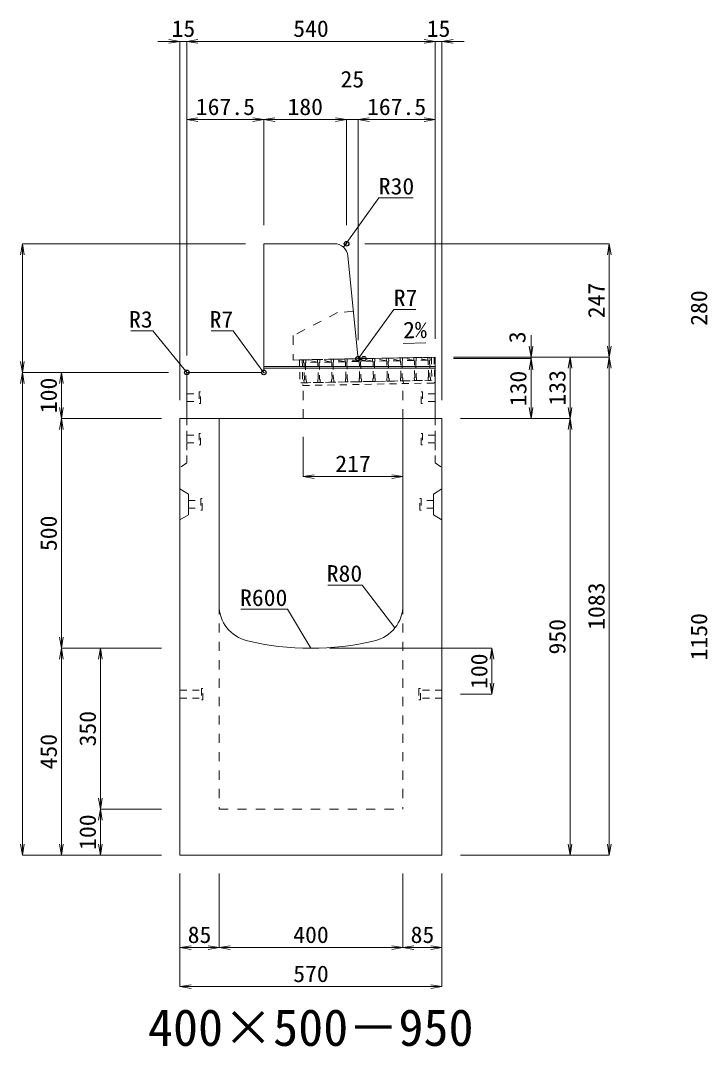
# Model space of a CAD drawing. Units: millimetres at full size; some dimension numbers follow another scale. Extents: x -18734 to 51600, y -18820 to 17820.
# Drawn here: x 31918 to 33413, y 8234 to 10466 of the extents above; entities that cross this region are included whole.
import ezdxf
from ezdxf.enums import TextEntityAlignment as Align

# ---------------------------------------------------------------- set-up
doc = ezdxf.new("R2010")
doc.units = ezdxf.units.MM
doc.header["$LTSCALE"] = 20
doc.header["$PDMODE"] = 32
doc.header["$PDSIZE"] = 10
doc.linetypes.add('USER1', pattern=[2, 1, -1])
doc.linetypes.add('USER2', pattern=[1.35, 0.75, -0.6])
for name, color, linetype, lineweight in [('インサート', 3, 'USER2', 9), ('グレーチング', 7, 'USER2', 5), ('受枠', 3, 'USER2', 9), ('寸法線', 7, 'Continuous', 13), ('引出線', 4, 'Continuous', 13), ('本体', 2, 'Continuous', 13), ('目地', 132, 'Continuous', 5)]:
    doc.layers.add(name, color=color, linetype=linetype, lineweight=lineweight)
doc.layers.add('作業エリア', color=11, linetype='Continuous')
doc.layers.add('文字', color=7, linetype='Continuous')
doc.styles.add('ＭＳ 明朝', font='')
doc.styles.get('ＭＳ 明朝').set_extended_font_data('MS Mincho')

# ---------------------------------------------------------------- blocks, each defined once
blk = doc.blocks.new('open_arrow')
at = {"color": 0, "linetype": 'Continuous', "lineweight": -2}
blk.add_lwpolyline([(7.5, 1.25), (0, 0), (7.5, -1.25)], dxfattribs=at)

msp = doc.modelspace()

# ---------------------------------------------------------------- linework, layer by layer
at = {"layer": 'インサート'}
for p, q in [((32280, 9653.5), (32307, 9653.5)), ((32280, 9653.5), (32280, 9636.5)), ((32310, 9657.5), (32307, 9657.5)), ((32307, 9657.5), (32307, 9632.5)), ((32310, 9632.5), (32310, 9657.5)), ((32790, 9657.5), (32793, 9657.5)), ((32790, 9632.5), (32790, 9657.5)), ((32793, 9657.5), (32793, 9632.5)), ((32820, 9653.5), (32793, 9653.5)), ((32820, 9653.5), (32820, 9636.5)), ((32280, 9636.5), (32307, 9636.5)), ((32307, 9632.5), (32310, 9632.5)), ((32793, 9632.5), (32790, 9632.5)), ((32820, 9636.5), (32793, 9636.5)), ((32280, 9563.5), (32307, 9563.5)), ((32280, 9563.5), (32280, 9546.5)), ((32310, 9567.5), (32307, 9567.5)), ((32307, 9567.5), (32307, 9542.5)), ((32310, 9542.5), (32310, 9567.5)), ((32790, 9567.5), (32793, 9567.5)), ((32790, 9542.5), (32790, 9567.5)), ((32793, 9567.5), (32793, 9542.5)), ((32820, 9563.5), (32793, 9563.5)), ((32820, 9563.5), (32820, 9546.5)), ((32280, 9546.5), (32307, 9546.5)), ((32307, 9542.5), (32310, 9542.5)), ((32793, 9542.5), (32790, 9542.5)), ((32820, 9546.5), (32793, 9546.5)), ((32283.2, 9421.5), (32310.2, 9421.5)), ((32283.2, 9421.5), (32283.2, 9404.5)), ((32313.2, 9425.5), (32310.2, 9425.5)), ((32310.2, 9425.5), (32310.2, 9400.5)), ((32313.2, 9400.5), (32313.2, 9425.5)), ((32786.8, 9425.5), (32789.8, 9425.5)), ((32786.8, 9400.5), (32786.8, 9425.5)), ((32789.8, 9425.5), (32789.8, 9400.5)), ((32816.8, 9421.5), (32789.8, 9421.5)), ((32816.8, 9421.5), (32816.8, 9404.5)), ((32283.2, 9404.5), (32310.2, 9404.5)), ((32310.2, 9400.5), (32313.2, 9400.5)), ((32789.8, 9400.5), (32786.8, 9400.5)), ((32816.8, 9404.5), (32789.8, 9404.5)), ((32265, 9008.5), (32312, 9008.5)), ((32265, 9008.5), (32265, 8991.5)), ((32315, 9012.5), (32312, 9012.5)), ((32312, 9012.5), (32312, 8987.5)), ((32315, 8987.5), (32315, 9012.5)), ((32788, 9012.5), (32785, 9012.5)), ((32785, 9012.5), (32785, 8987.5)), ((32788, 8987.5), (32788, 9012.5)), ((32835, 9008.5), (32788, 9008.5)), ((32835, 8991.5), (32835, 9008.5)), ((32265, 8991.5), (32312, 8991.5)), ((32312, 8987.5), (32315, 8987.5)), ((32785, 8987.5), (32788, 8987.5)), ((32835, 8991.5), (32788, 8991.5))]:
    msp.add_line(p, q, dxfattribs=at)
at = {"layer": 'グレーチング'}
for p, q in [((32533.97, 9727.46), (32808.92, 9732.79)), ((32744.05, 9725.53), (32718.93, 9731.04)), ((32774.04, 9726.11), (32748.93, 9731.62)), ((32804.04, 9726.69), (32778.92, 9732.2)), ((32564.08, 9722.05), (32538.97, 9727.56)), ((32564.08, 9722.05), (32539.08, 9721.56)), ((32594.07, 9722.63), (32568.96, 9728.14)), ((32594.07, 9722.63), (32569.08, 9722.14)), ((32624.07, 9723.21), (32598.96, 9728.72)), ((32624.07, 9723.21), (32599.07, 9722.72)), ((32654.06, 9723.79), (32628.95, 9729.3)), ((32654.06, 9723.79), (32629.07, 9723.3)), ((32684.06, 9724.37), (32658.95, 9729.88)), ((32684.06, 9724.37), (32659.06, 9723.88)), ((32714.05, 9724.95), (32688.94, 9730.46)), ((32714.05, 9724.95), (32689.06, 9724.46)), ((32744.05, 9725.53), (32719.05, 9725.05)), ((32774.04, 9726.11), (32749.05, 9725.63)), ((32804.04, 9726.69), (32779.04, 9726.21)), ((32534.94, 9677.47), (32809.89, 9682.79))]:
    msp.add_line(p, q, dxfattribs=at)
for points in [[(32715.77, 9687.97), (32715.07, 9723.97), (32714.05, 9724.95), (32713.94, 9730.95), (32718.93, 9731.04), (32719.05, 9725.05), (32718.07, 9724.03), (32718.77, 9688.03), (32719.79, 9687.05), (32719.9, 9681.05), (32714.9, 9680.96), (32714.79, 9686.96)], [(32749.05, 9725.63), (32748.06, 9724.61), (32748.76, 9688.61), (32749.78, 9687.63), (32749.9, 9681.63), (32744.9, 9681.54), (32744.78, 9687.54), (32745.76, 9688.56), (32745.07, 9724.55), (32744.05, 9725.53), (32743.93, 9731.53), (32748.93, 9731.62)], [(32779.04, 9726.21), (32778.06, 9725.19), (32778.76, 9689.19), (32779.78, 9688.21), (32779.89, 9682.21), (32774.89, 9682.12), (32774.78, 9688.12), (32775.76, 9689.14), (32775.06, 9725.13), (32774.04, 9726.11), (32773.92, 9732.11), (32778.92, 9732.2)], [(32804.89, 9682.7), (32804.77, 9688.7), (32805.75, 9689.72), (32805.05, 9725.71), (32804.04, 9726.69), (32803.92, 9732.69), (32808.92, 9732.79), (32809.03, 9726.79), (32808.05, 9725.77), (32808.75, 9689.77), (32809.77, 9688.79), (32809.89, 9682.79)], [(32533.97, 9727.46), (32538.97, 9727.56), (32539.08, 9721.56), (32538.1, 9720.54), (32538.8, 9684.55), (32539.82, 9683.57), (32539.94, 9677.57), (32534.94, 9677.47), (32534.82, 9683.47), (32535.8, 9684.49), (32535.1, 9720.48), (32534.09, 9721.47)], [(32568.8, 9685.13), (32569.81, 9684.15), (32569.93, 9678.15), (32564.93, 9678.05), (32564.82, 9684.05), (32565.8, 9685.07), (32565.1, 9721.07), (32564.08, 9722.05), (32563.96, 9728.04), (32568.96, 9728.14), (32569.08, 9722.14), (32568.1, 9721.12)], [(32598.79, 9685.71), (32599.81, 9684.73), (32599.92, 9678.73), (32594.93, 9678.63), (32594.81, 9684.63), (32595.79, 9685.65), (32595.09, 9721.65), (32594.07, 9722.63), (32593.96, 9728.62), (32598.96, 9728.72), (32599.07, 9722.72), (32598.09, 9721.7)], [(32628.78, 9686.29), (32629.8, 9685.31), (32629.92, 9679.31), (32624.92, 9679.21), (32624.8, 9685.21), (32625.78, 9686.23), (32625.09, 9722.23), (32624.07, 9723.21), (32623.95, 9729.21), (32628.95, 9729.3), (32629.07, 9723.3), (32628.09, 9722.28)], [(32658.78, 9686.87), (32659.8, 9685.89), (32659.91, 9679.89), (32654.91, 9679.8), (32654.8, 9685.79), (32655.78, 9686.81), (32655.08, 9722.81), (32654.06, 9723.79), (32653.95, 9729.79), (32658.95, 9729.88), (32659.06, 9723.88), (32658.08, 9722.86)], [(32685.77, 9687.39), (32685.08, 9723.39), (32684.06, 9724.37), (32683.94, 9730.37), (32688.94, 9730.46), (32689.06, 9724.46), (32688.08, 9723.45), (32688.77, 9687.45), (32689.79, 9686.47), (32689.91, 9680.47), (32684.91, 9680.38), (32684.79, 9686.37)]]:
    msp.add_lwpolyline(points, close=True, dxfattribs=at)
at = {"layer": '作業エリア'}
for p in [(32627.5, 9980), (32652.5, 9730), (32665, 9730), (32280, 9700), (32447.5, 9700)]:
    msp.add_point(p, dxfattribs=at)
at = {"layer": '受枠'}
for p, q in [((32524.97, 9727.29), (32817.92, 9732.96)), ((32811.92, 9732.84), (32812.89, 9682.85)), ((32817.92, 9732.96), (32819, 9676.97)), ((32524.97, 9727.29), (32525.94, 9677.3)), ((32530.97, 9727.41), (32532.05, 9671.42)), ((32812.89, 9682.85), (32525.94, 9677.3)), ((32532.05, 9671.42), (32819, 9676.97))]:
    msp.add_line(p, q, dxfattribs=at)
at = {"layer": '受枠', "linetype": 'Continuous'}
msp.add_line((32750.9, 9681.65), (32751.01, 9675.65), dxfattribs=at)
at = {"layer": '寸法線'}
for p, q in [((32328, 10419.95), (32217, 10419.95)), ((32265, 9640), (32265, 10419.95)), ((32280, 10419.95), (32820, 10419.95)), ((32280, 9737), (32280, 10419.95)), ((32280, 9737), (32280, 10419.95)), ((32772, 10419.95), (32883, 10419.95)), ((32820, 9773), (32820, 10419.95)), ((32820, 9773), (32820, 10419.95)), ((32835, 9640), (32835, 10419.95)), ((32280, 10249.95), (32447.5, 10249.95)), ((32280, 9737), (32280, 10249.95)), ((32447.5, 10020), (32447.5, 10249.95)), ((32447.5, 10249.95), (32627.5, 10249.95)), ((32447.5, 10020), (32447.5, 10249.95)), ((32579.5, 10249.95), (32700.5, 10249.95)), ((32627.5, 10020), (32627.5, 10249.95)), ((32627.5, 10020), (32627.5, 10249.95)), ((32652.5, 9770), (32652.5, 10249.95)), ((32652.5, 10249.95), (32820, 10249.95)), ((32652.5, 9770), (32652.5, 10249.95)), ((32820, 9773), (32820, 10249.95)), ((31922.06, 9980), (31922.06, 9700)), ((32407.5, 9980), (31922.06, 9980)), ((32667.5, 9980), (33198.78, 9980)), ((33198.78, 9980), (33198.78, 9733)), ((33028.78, 9781), (33028.78, 9682)), ((32860, 9733), (33028.78, 9733)), ((32860, 9733), (33113.78, 9733)), ((32860, 9733), (33198.78, 9733)), ((32860, 9733), (33198.78, 9733)), ((33113.78, 9733), (33113.78, 9600)), ((33198.78, 9733), (33198.78, 8650)), ((32860, 9730), (33028.78, 9730)), ((32860, 9730), (33028.78, 9730)), ((33028.78, 9730), (33028.78, 9600)), ((32240, 9700), (31922.06, 9700)), ((31922.06, 8650), (31922.06, 9700)), ((32240, 9700), (31922.06, 9700)), ((32007.06, 9600), (32007.06, 9700)), ((32240, 9700), (32007.06, 9700)), ((32007.06, 9600), (32007.06, 9100)), ((32225, 9600), (32007.06, 9600)), ((32225, 9600), (32007.06, 9600)), ((32875, 9600), (33028.78, 9600)), ((32875, 9600), (33113.78, 9600)), ((32875, 9600), (33113.78, 9600)), ((33113.78, 9600), (33113.78, 8650)), ((32533, 9560), (32533, 9473.33)), ((32533, 9473.33), (32750, 9473.33)), ((32225, 9100), (32007.06, 9100)), ((32007.06, 8650), (32007.06, 9100)), ((32225, 9100), (32007.06, 9100)), ((32092.06, 9100), (32092.06, 8750)), ((32225, 9100), (32092.06, 9100)), ((32590, 9100), (32943.78, 9100)), ((32943.78, 9100), (32943.78, 9000)), ((32875, 9000), (32943.78, 9000)), ((32225, 8750), (32092.06, 8750)), ((32092.06, 8750), (32092.06, 8650)), ((32225, 8750), (32092.06, 8750)), ((32225, 8650), (31922.06, 8650)), ((32225, 8650), (32007.06, 8650)), ((32225, 8650), (32092.06, 8650)), ((32875, 8650), (33113.78, 8650)), ((32875, 8650), (33198.78, 8650)), ((32265, 8610), (32265, 8448.84)), ((32265, 8610), (32265, 8363.84)), ((32350, 8610), (32350, 8448.84)), ((32350, 8610), (32350, 8448.84)), ((32750, 8610), (32750, 8448.84)), ((32750, 8610), (32750, 8448.84)), ((32835, 8610), (32835, 8448.84)), ((32835, 8610), (32835, 8363.84)), ((32265, 8448.84), (32350, 8448.84)), ((32350, 8448.84), (32750, 8448.84)), ((32750, 8448.84), (32835, 8448.84)), ((32265, 8363.84), (32835, 8363.84))]:
    msp.add_line(p, q, dxfattribs=at)
at = {"layer": '引出線'}
for points in [[(32620.48, 9972.24), (32697.4, 10079.93), (32772.08, 10079.93)], [(32654.14, 9731.81), (32730, 9837.02), (32777.93, 9837.02)], [(32280.88, 9699.12), (32205.62, 9790.3), (32157.89, 9790.3)], [(32445.45, 9702.05), (32380.97, 9790.3), (32333.04, 9790.3)], [(32751.14, 9763.26), (32799.85, 9764.23), (32751.11, 9763.26)], [(32732.76, 9144.42), (32661.5, 9237.53), (32586.83, 9237.53)], [(32550, 9100), (32498.63, 9184.75), (32397.63, 9184.75)]]:
    msp.add_lwpolyline(points, dxfattribs=at)
at = {"layer": '本体'}
for p, q in [((32447.5, 9980), (32447.5, 9707)), ((32600.35, 9980), (32447.5, 9980)), ((32651.87, 9736.3), (32630.2, 9952.99)), ((32665, 9730), (32820, 9733)), ((32820, 9600), (32820, 9733)), ((32665, 9730), (32658.83, 9730)), ((32280, 9697), (32280, 9600)), ((32440.5, 9700), (32283, 9700)), ((32265, 9600), (32265, 8650)), ((32350, 9600), (32265, 9600)), ((32820, 9600), (32280, 9600)), ((32350, 9600), (32350, 9194.04)), ((32750, 9194.04), (32750, 9600)), ((32835, 9600), (32750, 9600)), ((32835, 8650), (32835, 9600)), ((32265, 8650), (32835, 8650))]:
    msp.add_line(p, q, dxfattribs=at)
at = {"layer": '本体', "linetype": 'USER1'}
for p, q in [((32608, 9830), (32511, 9780)), ((32642.2, 9833), (32608, 9830)), ((32511, 9780), (32511, 9727.02)), ((32511, 9727.02), (32665, 9730)), ((32533, 9600), (32533, 9677.44)), ((32750, 9600), (32750, 9681.64))]:
    msp.add_line(p, q, dxfattribs=at)
at = {"layer": '本体', "linetype": 'USER2', "lineweight": 9}
for p, q in [((32280, 9600), (32280, 9503)), ((32820, 9600), (32820, 9503)), ((32280, 9503), (32265, 9493.5)), ((32820, 9503), (32835, 9493.5))]:
    msp.add_line(p, q, dxfattribs=at)
at = {"layer": '本体', "lineweight": 9}
for p, q in [((32265, 9447), (32283.2, 9435.5)), ((32835, 9447), (32816.8, 9435.5)), ((32283.2, 9435.5), (32283.2, 9390.5)), ((32816.8, 9435.5), (32816.8, 9390.5)), ((32265, 9379), (32283.2, 9390.5)), ((32835, 9379), (32816.8, 9390.5))]:
    msp.add_line(p, q, dxfattribs=at)
at = {"layer": '本体', "linetype": 'USER1', "lineweight": 15}
for p, q in [((32350, 9194.04), (32350, 8750)), ((32750, 9194.04), (32750, 8750)), ((32350, 8750), (32750, 8750))]:
    msp.add_line(p, q, dxfattribs=at)
at = {"layer": '本体'}
for centre, radius, start, end in [((32600.35, 9950), 30, 5.71059, 90), ((32658.83, 9737), 7, 185.71059, 270), ((32283, 9697), 3, 90, 180), ((32440.5, 9707), 7, 270, 0), ((32430, 9194.04), 80, 180, 256.65764), ((32670, 9194.04), 80, 283.34236, 0), ((32550, 9700), 600, 256.65764, 283.34236)]:
    msp.add_arc(centre, radius, start, end, dxfattribs=at)
at = {"layer": '目地'}
for p, q in [((32820, 9713), (32447.5, 9713)), ((32820, 9709), (32447.5, 9709))]:
    msp.add_line(p, q, dxfattribs=at)

# ---------------------------------------------------------------- block references
at = {"layer": '寸法線', "xscale": 3.2, "yscale": 3.2}
for p, rotation in [((32265, 10419.95), 180), ((32820, 10419.95), 180), ((32820, 10419.95), 180), ((32447.5, 10249.95), 180), ((32627.5, 10249.95), 180), ((32627.5, 10249.95), 180), ((32820, 10249.95), 180), ((31922.06, 9980), 270), ((33198.78, 9980), 270), ((33028.78, 9733), 90), ((33198.78, 9733), 90), ((33113.78, 9733), 270), ((33198.78, 9733), 270), ((31922.06, 9700), 90), ((33028.78, 9730), 270), ((33028.78, 9730), 270), ((31922.06, 9700), 270), ((32007.06, 9700), 270), ((32007.06, 9600), 90), ((33028.78, 9600), 90), ((33113.78, 9600), 90), ((32007.06, 9600), 270), ((33113.78, 9600), 270), ((32750, 9473.33), 180), ((32007.06, 9100), 90), ((32007.06, 9100), 270), ((32092.06, 9100), 270), ((32943.78, 9100), 270), ((32943.78, 9000), 90), ((32092.06, 8750), 90), ((32092.06, 8750), 270), ((31922.06, 8650), 90), ((32007.06, 8650), 90), ((32092.06, 8650), 90), ((33113.78, 8650), 90), ((33198.78, 8650), 90), ((32350, 8448.84), 180), ((32750, 8448.84), 180), ((32835, 8448.84), 180), ((32835, 8363.84), 180)]:
    msp.add_blockref('open_arrow', p, dxfattribs=dict(at, rotation=rotation))
for p in [(32280, 10419.95), (32280, 10419.95), (32835, 10419.95), (32280, 10249.95), (32447.5, 10249.95), (32652.5, 10249.95), (32652.5, 10249.95), (32533, 9473.33), (32265, 8448.84), (32350, 8448.84), (32750, 8448.84), (32265, 8363.84)]:
    msp.add_blockref('open_arrow', p, dxfattribs=at)
at = {"layer": '引出線', "xscale": 0.0533, "yscale": 0.0533}
for p, rotation in [((32620.48, 9972.24), 54.5), ((32751.14, 9763.26), 1.1), ((32654.14, 9731.81), 54.2), ((32280.88, 9699.12), 129.5), ((32445.45, 9702.05), 126.2), ((32732.76, 9144.42), 127.4), ((32550, 9100), 121.2)]:
    msp.add_blockref('open_arrow', p, dxfattribs=dict(at, rotation=rotation))

# ---------------------------------------------------------------- texts
at = {"layer": '寸法線', "style": 'ＭＳ 明朝', "width": 1.05}
for s, p in [('15', (32272.5, 10447.95)), ('540', (32550, 10447.95)), ('15', (32827.5, 10447.95)), ('25', (32640, 10337.95)), ('167.5', (32363.75, 10277.95)), ('180', (32537.5, 10277.95)), ('167.5', (32736.25, 10277.95)), ('217', (32641.5, 9501.33)), ('85', (32307.5, 8476.84)), ('400', (32550, 8476.84)), ('85', (32792.5, 8476.84)), ('570', (32550, 8391.84))]:
    msp.add_text(s, height=36.03, dxfattribs=at).set_placement(p, align=Align.MIDDLE_CENTER)
for s, p in [('247', (33170.78, 9856.5)), ('280', (33394.06, 9840)), ('3', (32998.78, 9776.34)), ('130', (33000.78, 9665)), ('133', (33085.78, 9666.5)), ('100', (31979.06, 9650)), ('500', (31979.06, 9350)), ('1083', (33170.78, 9191.5)), ('1150', (33394.06, 9125)), ('950', (33085.78, 9125)), ('100', (32915.78, 9050)), ('350', (32064.06, 8925)), ('450', (31979.06, 8875)), ('100', (32064.06, 8700))]:
    msp.add_text(s, height=36.03, rotation=90, dxfattribs=at).set_placement(p, align=Align.MIDDLE_CENTER)
at = {"layer": '引出線', "style": 'ＭＳ 明朝', "width": 1.05}
for s, p in [('R30', (32697.4, 10123.13)), ('R7', (32730, 9880.22))]:
    msp.add_text(s, height=36.03, dxfattribs=at).set_placement(p, align=Align.TOP_LEFT)
for s, p in [('R3', (32205.62, 9833.5)), ('R7', (32380.97, 9833.5)), ('R80', (32661.5, 9280.73)), ('R600', (32498.63, 9227.95))]:
    msp.add_text(s, height=36.03, dxfattribs=at).set_placement(p, align=Align.TOP_RIGHT)
msp.add_text('2%', height=36.03, rotation=1.146, dxfattribs=at).set_placement((32750.17, 9810.15), align=Align.TOP_LEFT)
at = {"layer": '文字', "style": 'ＭＳ 明朝'}
msp.add_text('400×500－950', height=80.06, dxfattribs=at).set_placement((32549.52, 8275.03), align=Align.MIDDLE_CENTER)

doc.saveas('drawing.dxf')
